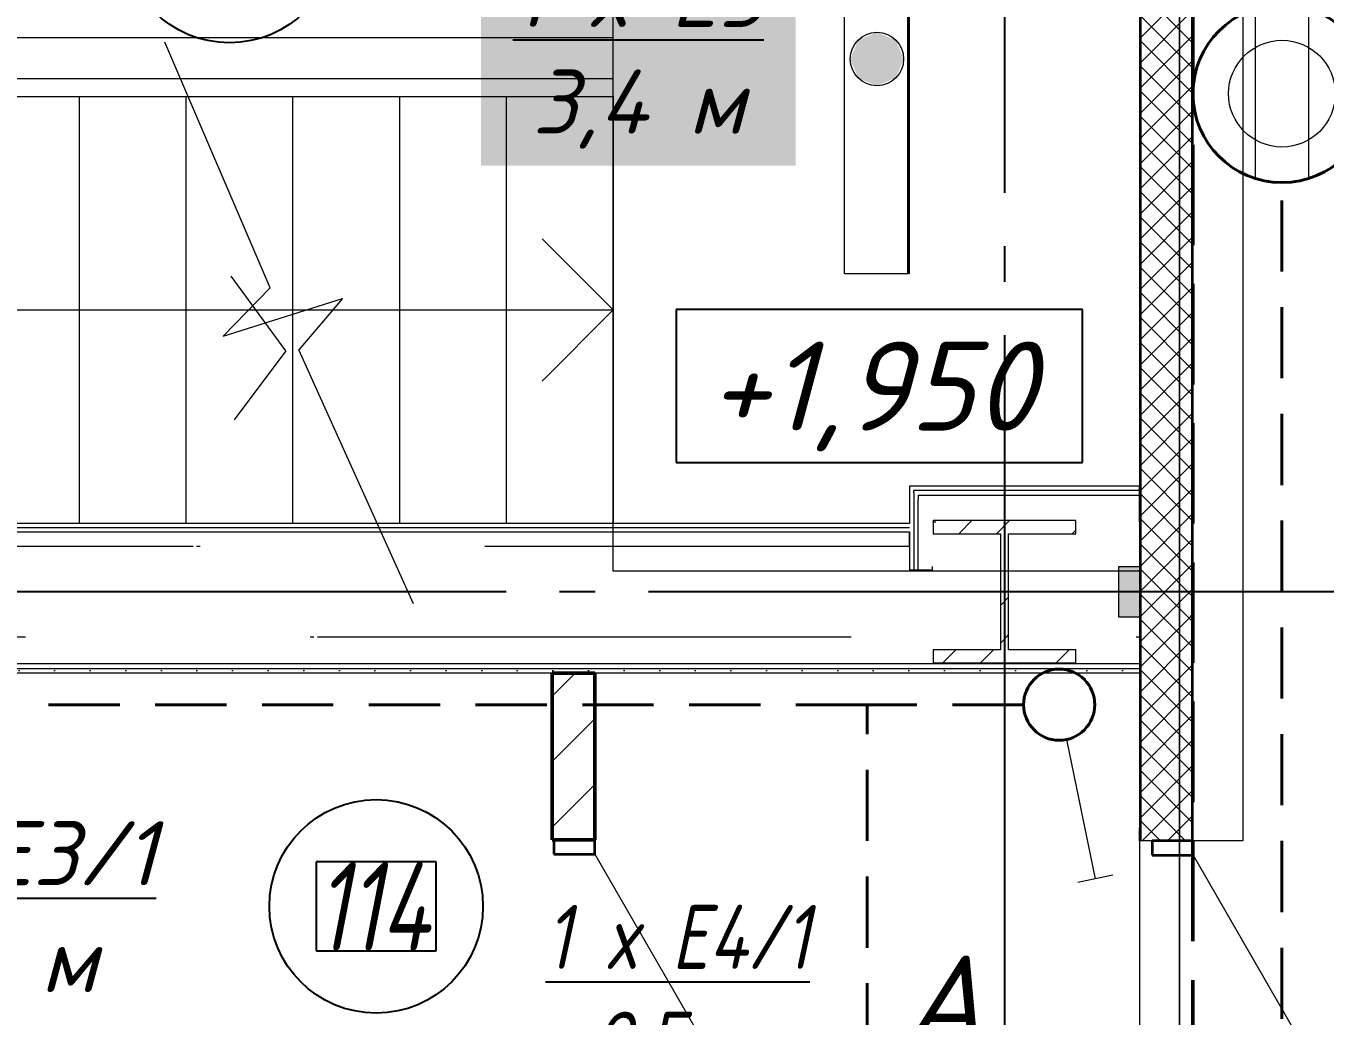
# Model space of a CAD drawing. Header units: millimetres. Extents: x 0 to 1293, y 0 to 420.
# Drawn here: x 556.7 to 593.22, y 207.67 to 235.49 of the extents above; entities that cross this region are included whole.
import ezdxf

# ---------------------------------------------------------------- set-up
doc = ezdxf.new("R2010")
doc.units = ezdxf.units.MM
for name, pattern in [('JIS_02_2.0', [3, 2, -1]), ('ГОСТ 2.303 5', [24, 20, -1.5, 1, -1.5]), ('СПКБ-0000-000-АР#001$0$Achse', [2300, 0, -800, 1500, 0]), ('СПКБ-0000-000-АР#001$0$Невидимая', [391.222223, 282.222223, -109])]:
    doc.linetypes.add(name, pattern=pattern)
for name, color, linetype in [('@000', 7, 'Continuous'), ('Viewport2ForCustomObjects_0', 7, 'Continuous'), ('Номер помещения', 7, 'Continuous'), ('СПКБ-0000-000-АР#001$0$Двери ArchiCAD', 7, 'Continuous'), ('СПКБ-0000-000-АР#001$0$Колонны новые', 7, 'Continuous'), ('СПКБ-0000-000-АР#001$0$Лестница', 7, 'Continuous'), ('СПКБ-0000-000-АР#001$0$Оболочка - Крыша', 7, 'Continuous'), ('СПКБ-0000-000-АР#001$0$Перекрытие', 7, 'Continuous'), ('СПКБ-0000-000-АР#001$0$Перекрытие новые', 7, 'Continuous'), ('СПКБ-0000-000-АР#001$0$Стены', 7, 'Continuous'), ('СПКБ-0000-000-АР#001$0$Фахверк', 7, 'Continuous'), ('Строительные оси', 7, 'Continuous'), ('ЭО_АВАРИЙНОЕ ОСВЕЩЕНИЕ', 7, 'Continuous'), ('ЭО_РАБОЧЕЕ ОСВЕЩЕНИЕ', 7, 'Continuous')]:
    doc.layers.add(name, color=color, linetype=linetype)
for name, color, linetype, lineweight in [('СПКБ-0000-000-АР#001$0$0_Ном._пера__20', 1, 'Continuous', 20), ('СПКБ-0000-000-АР#001$0$Колонны новые_Ном._пера__20', 1, 'Continuous', 20), ('СПКБ-0000-000-АР#001$0$Лестница_Ном._пера__20', 1, 'Continuous', 20), ('СПКБ-0000-000-АР#001$0$Линии_Ном._пера__20', 1, 'Continuous', 20), ('СПКБ-0000-000-АР#001$0$Перекрытие новые_Ном._пера__20', 1, 'Continuous', 20), ('СПКБ-0000-000-АР#001$0$Перекрытие_Ном._пера__20', 1, 'Continuous', 20), ('СПКБ-0000-000-АР#001$0$Стены_Ном._пера__1', 7, 'Continuous', 13), ('СПКБ-0000-000-АР#001$0$Стены_Ном._пера__20', 1, 'Continuous', 20), ('СПКБ-0000-000-АР#001$0$Стены_Ном._пера__6', 5, 'Continuous', 9), ('СПКБ-0000-000-АР#001$0$Фахверк_Ном._пера__1', 7, 'Continuous', 13)]:
    doc.layers.add(name, color=color, linetype=linetype, lineweight=lineweight)
for name, color, linetype, lineweight, true_color in [('СПКБ-0000-000-АР#001$0$Двери ArchiCAD_Ном._пера__23', 7, 'Continuous', 35, 0xff6600), ('СПКБ-0000-000-АР#001$0$Двери ArchiCAD_Ном._пера__3', 7, 'Continuous', 18, 0xff6600), ('СПКБ-0000-000-АР#001$0$Двери ArchiCAD_Ном._пера__58', 7, 'Continuous', 50, 0xdf0000), ('СПКБ-0000-000-АР#001$0$Двери ArchiCAD_Ном._пера__68', 7, 'Continuous', 20, 0xfd4435), ('СПКБ-0000-000-АР#001$0$Колонны новые_Ном._пера__108', 7, 'Continuous', 13, 0xfd8379), ('СПКБ-0000-000-АР#001$0$Оболочка - Крыша_Ном._пера__4', 7, 'Continuous', 50, 0x029e21), ('СПКБ-0000-000-АР#001$0$Стены_Ном._пера__58', 7, 'Continuous', 50, 0xdf0000), ('СПКБ-0000-000-АР#001$0$Стены_Ном._пера__68', 7, 'Continuous', 20, 0xfd4435), ('СПКБ-0000-000-АР#001$0$Фахверк_Ном._пера__102', 7, 'Continuous', 13, 0xcccccc)]:
    doc.layers.add(name, color=color, linetype=linetype, lineweight=lineweight, true_color=true_color)
doc.styles.add('1.8', font='isocpeui.ttf', dxfattribs={"height": 1.8})
doc.styles.add('2.5', font='isocpeui.ttf')
doc.styles.add('CustomTextStyle13', font='isocpeui.ttf', dxfattribs={"height": 2.5})
doc.styles.add('CustomTextStyle29', font='isocpeui.ttf', dxfattribs={"width": 0.724665, "height": 2.5})
pattern_1 = [(45, (0, 0), (-35.35534, 35.35534), []), (135, (0, 0), (35.35534, 35.35534), [])]
pattern_2 = [(45, (0, 0), (-91.9239, 91.9239), [])]
pattern_3 = [(0, (0, 0), (0, 173.2051), [0, -100]), (0, (50, 86.6), (0, 173.2051), [0, -100])]

# ---------------------------------------------------------------- blocks, each defined once
blk = doc.blocks.new('СПКБ-0000-000-АР#001$0$Перекрытие_1', base_point=(22461.2, 19188))
at = {"layer": 'СПКБ-0000-000-АР#001$0$Перекрытие новые_Ном._пера__20', "color": 1, "linetype": 'Continuous', "lineweight": 20, "flags": 128}
blk.add_lwpolyline([(22461.2, 19188), (22461.2, 15677.8), (25022.7, 15677.8), (25022.7, 7088.6), (22462.8, 7088.6), (22462.8, 3579), (17926.7, 3579), (17886.7, 19190.9)], close=True, dxfattribs=at)
blk = doc.blocks.new('СПКБ-0000-000-АР#001$0$Перекрытие_2', base_point=(23544.2, 12827.6))
at = {"layer": 'СПКБ-0000-000-АР#001$0$Перекрытие_Ном._пера__20', "color": 1, "linetype": 'Continuous', "lineweight": 20, "flags": 128}
blk.add_lwpolyline([(23544.2, 12827.6), (25022.7, 12827.6), (25022.7, 9943.9), (23544.2, 9943.9)], close=True, dxfattribs=at)
blk = doc.blocks.new('СПКБ-0000-000-АР#001$0$Перекрытие_12', base_point=(25134.3, 7685.7))
at = {"layer": 'СПКБ-0000-000-АР#001$0$Перекрытие новые_Ном._пера__20', "color": 1, "linetype": 'Continuous', "lineweight": 20, "flags": 128}
blk.add_lwpolyline([(25134.3, 7685.7), (25312.7, 7685.7), (25312.7, 7180.7), (26962.3, 7180.7), (26962.3, 15585.7), (25312.7, 15585.7), (25312.7, 14885.6), (25134.3, 14885.6)], close=True, dxfattribs=at)
blk = doc.blocks.new('СПКБ-0000-000-АР#001$0$Перекрытие_17', base_point=(25312.7, 7180.7))
at = {"layer": 'СПКБ-0000-000-АР#001$0$Перекрытие новые_Ном._пера__20', "color": 1, "linetype": 'Continuous', "lineweight": 20, "flags": 128}
blk.add_lwpolyline([(25312.7, 7180.7), (27262.3, 7180.7), (27262.3, 15585.7), (25312.7, 15585.7), (25312.7, 14885.6), (25134.3, 14885.6), (25134.3, 7685.7), (25312.7, 7685.7)], close=True, dxfattribs=at)
blk = doc.blocks.new('СПКБ-0000-000-АР#001$0$Перекрытие_18', base_point=(25134.3, 7685.7))
at = {"layer": 'СПКБ-0000-000-АР#001$0$Перекрытие новые_Ном._пера__20', "color": 1, "linetype": 'Continuous', "lineweight": 20, "flags": 128}
blk.add_lwpolyline([(25134.3, 7685.7), (25312.7, 7685.7), (25312.7, 7180.7), (27562.3, 7180.7), (27562.3, 15585.7), (25312.7, 15585.7), (25312.7, 14885.6), (25134.3, 14885.6)], close=True, dxfattribs=at)
blk = doc.blocks.new('СПКБ-0000-000-АР#001$0$Двупольная Дверь 19_2')
at = {"layer": 'СПКБ-0000-000-АР#001$0$Двери ArchiCAD_Ном._пера__23', "color": 30, "linetype": 'Continuous', "lineweight": 35, "true_color": 0xff6600}
for p, q in [((-710, 0), (-750, 0)), ((-750, 0), (-750, -115)), ((-710, -115), (-710, 0)), ((750, 0), (710, 0)), ((710, 0), (710, -115)), ((750, -115), (750, 0)), ((-750, -115), (-710, -115)), ((710, -115), (750, -115))]:
    blk.add_line(p, q, dxfattribs=at)
at = {"layer": 'СПКБ-0000-000-АР#001$0$Двери ArchiCAD_Ном._пера__3', "color": 30, "linetype": 'Continuous', "lineweight": 18, "true_color": 0xff6600}
for p, q in [((-710, 0), (-95.1, 355)), ((710, 0), (95.1, 355))]:
    blk.add_line(p, q, dxfattribs=at)
for centre, start, end in [((-710, 0), 0, 30), ((710, 0), 150, 180)]:
    blk.add_arc(centre, 710, start, end, dxfattribs=at)
at = {"layer": 'СПКБ-0000-000-АР#001$0$Двери ArchiCAD_Ном._пера__68', "color": 20, "linetype": 'Continuous', "lineweight": 20, "true_color": 0xfd4435}
for p, q in [((-750, 0), (-787, 0)), ((-750, 0), (-750, -3)), ((750, 0), (750, -3)), ((750, 0), (787, 0)), ((-750, -3), (-750, -115)), ((750, -3), (750, -115)), ((-750, -115), (-750, -147)), ((750, -115), (750, -147)), ((-750, -150), (-787, -150)), ((-750, -147), (-750, -150)), ((750, -147), (750, -150)), ((750, -150), (787, -150))]:
    blk.add_line(p, q, dxfattribs=at)
blk = doc.blocks.new('СПКБ-0000-000-АР#001$0$Стена_5', base_point=(25022.7, 3584))
at = {"layer": 'СПКБ-0000-000-АР#001$0$Стены_Ном._пера__68', "linetype": 'Continuous', "lineweight": 20, "true_color": 0xfd4435}
for points in [[(25022.7, 12815.7), (25022.7, 9955.7), (25025.7, 9955.7), (25025.7, 12815.7)], [(25172.7, 9955.7), (25172.7, 12815.7), (25169.7, 12815.7), (25169.7, 9955.7)], [(25025.7, 9955.7), (25023.1, 9955.7), (25023.1, 9815.7), (25025.7, 9815.7)], [(25172.7, 9815.7), (25172.7, 9955.7), (25169.7, 9955.7), (25169.7, 9815.7)], [(25025.7, 9815.7), (25022.7, 9815.7), (25022.7, 9185.7), (25025.7, 9185.7)], [(25169.7, 9815.7), (25169.7, 9185.7), (25172.7, 9185.7), (25172.7, 9815.7)]]:
    blk.add_hatch(color=20, dxfattribs=at).paths.add_polyline_path(points)
h = blk.add_hatch(dxfattribs=at)
h.set_pattern_fill('СЕТКА_5X5_ДИАГОНАЛЬНАЯ', color=20, style=0, pattern_type=2)
h.set_pattern_definition(pattern_1)
h.paths.add_polyline_path([(25025.7, 12815.7), (25025.7, 9955.7), (25169.7, 9955.7), (25169.7, 12815.7)])
h = blk.add_hatch(dxfattribs=at)
h.set_pattern_fill('СЕТКА_5X5_ДИАГОНАЛЬНАЯ', color=20, style=0, pattern_type=2)
h.set_pattern_definition(pattern_1)
h.paths.add_polyline_path([(25169.7, 9815.7), (25169.7, 9955.7), (25025.7, 9955.7), (25025.7, 9815.7)])
h = blk.add_hatch(dxfattribs=at)
h.set_pattern_fill('СЕТКА_5X5_ДИАГОНАЛЬНАЯ', color=20, style=0, pattern_type=2)
h.set_pattern_definition(pattern_1)
h.paths.add_polyline_path([(25169.7, 9815.7), (25025.7, 9815.7), (25025.7, 9185.7), (25057.7, 9185.7), (25169.7, 9185.7)])
at = {"layer": 'СПКБ-0000-000-АР#001$0$Стены_Ном._пера__68', "color": 20, "linetype": 'Continuous', "lineweight": 20, "true_color": 0xfd4435}
for p, q in [((25025.7, 12815.7), (25025.7, 9955.7)), ((25169.7, 9955.7), (25169.7, 12815.7)), ((25025.7, 9955.7), (25025.7, 9815.7)), ((25169.7, 9815.7), (25169.7, 9955.7)), ((25025.7, 9815.7), (25025.7, 9185.7)), ((25169.7, 9185.7), (25169.7, 9815.7)), ((25022.7, 9185.7), (25022.7, 9222.7)), ((25172.7, 9185.7), (25172.7, 9222.7)), ((25025.7, 9185.7), (25022.7, 9185.7)), ((25057.7, 9185.7), (25025.7, 9185.7)), ((25169.7, 9185.7), (25057.7, 9185.7)), ((25172.7, 9185.7), (25169.7, 9185.7))]:
    blk.add_line(p, q, dxfattribs=at)
at = {"layer": 'СПКБ-0000-000-АР#001$0$Стены_Ном._пера__68', "color": 20, "linetype": 'Continuous', "lineweight": 20, "true_color": 0xfd4435, "flags": 128}
for points in [[(25172.7, 9185.7), (25172.7, 13385.6)], [(25022.7, 12815.7), (25022.7, 9955.7)], [(25022.7, 9815.7), (25022.7, 9185.7)]]:
    blk.add_lwpolyline(points, dxfattribs=at)
at = {"layer": 'СПКБ-0000-000-АР#001$0$Двери ArchiCAD', "color": 21, "linetype": 'Continuous', "lineweight": 18, "true_color": 0xff9955, "zscale": 1000, "rotation": 270}
blk.add_blockref('СПКБ-0000-000-АР#001$0$Двупольная Дверь 19_2', (25172.7, 8435.7), dxfattribs=at)
blk = doc.blocks.new('СПКБ-0000-000-АР#001$0$Двупольная Дверь 19_3')
at = {"layer": 'СПКБ-0000-000-АР#001$0$Двери ArchiCAD_Ном._пера__23', "color": 30, "linetype": 'Continuous', "lineweight": 35, "true_color": 0xff6600}
for p, q in [((-710, 0), (-750, 0)), ((-750, 0), (-750, -115)), ((-710, -115), (-710, 0)), ((750, 0), (710, 0)), ((710, 0), (710, -115)), ((750, -115), (750, 0)), ((-750, -115), (-710, -115)), ((710, -115), (750, -115))]:
    blk.add_line(p, q, dxfattribs=at)
at = {"layer": 'СПКБ-0000-000-АР#001$0$Двери ArchiCAD_Ном._пера__3', "color": 30, "linetype": 'Continuous', "lineweight": 18, "true_color": 0xff6600}
for p, q in [((-710, 0), (-95.1, 355)), ((710, 0), (95.1, 355))]:
    blk.add_line(p, q, dxfattribs=at)
for centre, start, end in [((-710, 0), 0, 30), ((710, 0), 150, 180)]:
    blk.add_arc(centre, 710, start, end, dxfattribs=at)
at = {"layer": 'СПКБ-0000-000-АР#001$0$Двери ArchiCAD_Ном._пера__58', "color": 12, "linetype": 'Continuous', "lineweight": 50, "true_color": 0xdf0000}
for p, q in [((-750, 0), (-787, 0)), ((-750, 0), (-750, -115)), ((750, 0), (750, -115)), ((750, 0), (787, 0)), ((-750, -120), (-787, -120)), ((-750, -115), (-750, -120)), ((750, -115), (750, -120)), ((750, -120), (787, -120))]:
    blk.add_line(p, q, dxfattribs=at)
blk = doc.blocks.new('СПКБ-0000-000-АР#001$0$Стена_25', base_point=(23372.1, 6708.6))
at = {"layer": 'СПКБ-0000-000-АР#001$0$Стены_Ном._пера__20', "linetype": 'Continuous', "lineweight": 20}
h = blk.add_hatch(dxfattribs=at)
h.set_pattern_fill('КИРПИЧ_ОБЫКНОВЕННЫЙ', color=1, style=0, pattern_type=2)
h.set_pattern_definition(pattern_2)
h.paths.add_polyline_path([(23492.1, 9657.3), (23372.1, 9657.3), (23372.1, 9188.5), (23377.1, 9188.5), (23492.1, 9188.5)])
h = blk.add_hatch(dxfattribs=at)
h.set_pattern_fill('КИРПИЧ_ОБЫКНОВЕННЫЙ', color=1, style=0, pattern_type=2)
h.set_pattern_definition(pattern_2)
h.paths.add_polyline_path([(23372.1, 7088.6), (23492.1, 7088.6), (23492.1, 7688.5), (23377.1, 7688.5), (23372.1, 7688.5)])
at = {"layer": 'СПКБ-0000-000-АР#001$0$Стены_Ном._пера__58', "color": 12, "linetype": 'Continuous', "lineweight": 50, "true_color": 0xdf0000}
for p, q in [((23372.1, 9188.5), (23372.1, 9225.5)), ((23492.1, 9188.5), (23492.1, 9225.5)), ((23377.1, 9188.5), (23372.1, 9188.5)), ((23492.1, 9188.5), (23377.1, 9188.5)), ((23372.1, 7688.5), (23372.1, 7651.5)), ((23377.1, 7688.5), (23372.1, 7688.5)), ((23492.1, 7688.5), (23377.1, 7688.5)), ((23492.1, 7688.5), (23492.1, 7651.5))]:
    blk.add_line(p, q, dxfattribs=at)
at = {"layer": 'СПКБ-0000-000-АР#001$0$Стены_Ном._пера__58', "color": 12, "linetype": 'Continuous', "lineweight": 50, "true_color": 0xdf0000, "flags": 128}
for points in [[(23492.1, 9657.3), (23372.1, 9657.3)], [(23372.1, 9657.3), (23372.1, 9188.5)], [(23492.1, 9188.5), (23492.1, 9657.3)], [(23372.1, 7688.5), (23372.1, 7088.6)], [(23492.1, 7088.6), (23492.1, 7688.5)]]:
    blk.add_lwpolyline(points, dxfattribs=at)
at = {"layer": 'СПКБ-0000-000-АР#001$0$Двери ArchiCAD', "color": 21, "linetype": 'Continuous', "lineweight": 18, "true_color": 0xff9955, "zscale": 1000, "rotation": 270}
blk.add_blockref('СПКБ-0000-000-АР#001$0$Двупольная Дверь 19_3', (23492.1, 8438.5), dxfattribs=at)
blk = doc.blocks.new('СПКБ-0000-000-АР#001$0$Стена_56', base_point=(25022.7, 10082.2))
at = {"layer": 'СПКБ-0000-000-АР#001$0$Стены_Ном._пера__20', "linetype": 'Continuous', "lineweight": 20}
h = blk.add_hatch(dxfattribs=at)
h.set_pattern_fill('ШТУКАТУРКА', color=1, style=0, pattern_type=2)
h.set_pattern_definition(pattern_3)
h.paths.add_polyline_path([(24376.6, 10182.2), (24384.3, 10170.2), (24388.6, 10170.2), (24388.6, 10182.2)])
h = blk.add_hatch(dxfattribs=at)
h.set_pattern_fill('ШТУКАТУРКА', color=1, style=0, pattern_type=2)
h.set_pattern_definition(pattern_3)
h.paths.add_polyline_path([(24388.6, 10170.2), (24384.3, 10170.2), (24388.6, 10163.5)])
h = blk.add_hatch(dxfattribs=at)
h.set_pattern_fill('ШТУКАТУРКА', color=1, style=0, pattern_type=2)
h.set_pattern_definition(pattern_3)
h.paths.add_polyline_path([(24388.6, 10170.2), (25022.7, 10170.2), (25022.7, 10182.2), (24388.6, 10182.2)])
h = blk.add_hatch(dxfattribs=at)
h.set_pattern_fill('ШТУКАТУРКА', color=1, style=0, pattern_type=2)
h.set_pattern_definition(pattern_3)
h.paths.add_polyline_path([(24400.6, 10170.2), (24388.6, 10170.2), (24388.6, 10163.5), (24392.6, 10157.2), (24400.6, 10157.2)])
h = blk.add_hatch(dxfattribs=at)
h.set_pattern_fill('ШТУКАТУРКА', color=1, style=0, pattern_type=2)
h.set_pattern_definition(pattern_3)
h.paths.add_polyline_path([(24400.6, 10157.2), (24392.6, 10157.2), (24400.6, 10144.7)])
h = blk.add_hatch(dxfattribs=at)
h.set_pattern_fill('ШТУКАТУРКА', color=1, style=0, pattern_type=2)
h.set_pattern_definition(pattern_3)
h.paths.add_polyline_path([(24400.6, 10157.2), (25022.7, 10157.2), (25022.7, 10170.2), (24400.6, 10170.2)])
at = {"layer": 'СПКБ-0000-000-АР#001$0$Стены_Ном._пера__1', "color": 7, "linetype": 'Continuous', "lineweight": 13, "flags": 128}
blk.add_lwpolyline([(25022.7, 10082.2), (25022.7, 10157.2)], dxfattribs=at)
at = {"layer": 'СПКБ-0000-000-АР#001$0$Стены_Ном._пера__1', "color": 7, "linetype": 'СПКБ-0000-000-АР#001$0$Achse', "lineweight": 13, "flags": 128}
blk.add_lwpolyline([(24440.6, 10082.2), (25022.7, 10082.2)], dxfattribs=at)
at = {"layer": 'СПКБ-0000-000-АР#001$0$Стены_Ном._пера__20', "color": 1, "linetype": 'Continuous', "lineweight": 20, "flags": 128}
for points in [[(25022.7, 10182.2), (24376.6, 10182.2)], [(25022.7, 10170.2), (25022.7, 10182.2)], [(25022.7, 10157.2), (25022.7, 10170.2)]]:
    blk.add_lwpolyline(points, dxfattribs=at)
at = {"layer": 'СПКБ-0000-000-АР#001$0$Стены_Ном._пера__68', "color": 20, "linetype": 'Continuous', "lineweight": 20, "true_color": 0xfd4435}
for p, q in [((24388.6, 10163.5), (24388.6, 10170.2)), ((24400.6, 10170.2), (24388.6, 10170.2)), ((25022.7, 10170.2), (24400.6, 10170.2)), ((24400.6, 10157.2), (24400.6, 10144.7)), ((24400.6, 10157.2), (25022.7, 10157.2))]:
    blk.add_line(p, q, dxfattribs=at)
blk = doc.blocks.new('СПКБ-0000-000-АР#001$0$Стена_57', base_point=(24440.6, 10082.2))
at = {"layer": 'СПКБ-0000-000-АР#001$0$Стены_Ном._пера__20', "linetype": 'Continuous', "lineweight": 20}
h = blk.add_hatch(dxfattribs=at)
h.set_pattern_fill('ШТУКАТУРКА', color=1, style=0, pattern_type=2)
h.set_pattern_definition(pattern_3)
h.paths.add_polyline_path([(24376.6, 10170.2), (24384.3, 10170.2), (24376.6, 10182.2)])
h = blk.add_hatch(dxfattribs=at)
h.set_pattern_fill('ШТУКАТУРКА', color=1, style=0, pattern_type=2)
h.set_pattern_definition(pattern_3)
h.paths.add_polyline_path([(24376.6, 10170.2), (24376.6, 9946.9), (24388.6, 9946.9), (24388.6, 10163.5), (24384.3, 10170.2)])
h = blk.add_hatch(dxfattribs=at)
h.set_pattern_fill('ШТУКАТУРКА', color=1, style=0, pattern_type=2)
h.set_pattern_definition(pattern_3)
h.paths.add_polyline_path([(24392.6, 10157.2), (24388.6, 10163.5), (24388.6, 10157.2)])
h = blk.add_hatch(dxfattribs=at)
h.set_pattern_fill('ШТУКАТУРКА', color=1, style=0, pattern_type=2)
h.set_pattern_definition(pattern_3)
h.paths.add_polyline_path([(24388.6, 10157.2), (24388.6, 9946.9), (24400.6, 9946.9), (24400.6, 10144.7), (24392.6, 10157.2)])
at = {"layer": 'СПКБ-0000-000-АР#001$0$Стены_Ном._пера__1', "color": 7, "linetype": 'СПКБ-0000-000-АР#001$0$Achse', "lineweight": 13, "flags": 128}
blk.add_lwpolyline([(24440.6, 9946.9), (24440.6, 10082.2)], dxfattribs=at)
at = {"layer": 'СПКБ-0000-000-АР#001$0$Стены_Ном._пера__1', "color": 7, "linetype": 'Continuous', "lineweight": 13, "flags": 128}
blk.add_lwpolyline([(24440.6, 9946.9), (24400.6, 9946.9)], dxfattribs=at)
at = {"layer": 'СПКБ-0000-000-АР#001$0$Стены_Ном._пера__20', "color": 1, "linetype": 'Continuous', "lineweight": 20, "flags": 128}
blk.add_lwpolyline([(24376.6, 10182.2), (24376.6, 10170.2)], dxfattribs=at)
at = {"layer": 'СПКБ-0000-000-АР#001$0$Стены_Ном._пера__6', "color": 5, "linetype": 'Continuous', "lineweight": 9, "flags": 128}
for points in [[(24376.6, 10170.2), (24376.6, 10077.9)], [(24376.6, 10053.9), (24376.6, 9946.9)], [(24388.6, 9946.9), (24376.6, 9946.9)], [(24400.6, 9946.9), (24388.6, 9946.9)]]:
    blk.add_lwpolyline(points, dxfattribs=at)
at = {"layer": 'СПКБ-0000-000-АР#001$0$Стены_Ном._пера__68', "color": 20, "linetype": 'Continuous', "lineweight": 20, "true_color": 0xfd4435}
for p, q in [((24388.6, 10163.5), (24388.6, 10157.2)), ((24388.6, 10157.2), (24388.6, 9946.9)), ((24400.6, 9946.9), (24400.6, 10144.7))]:
    blk.add_line(p, q, dxfattribs=at)
blk = doc.blocks.new('СПКБ-0000-000-АР#001$0$Стена_127', base_point=(18468.1, 9758.3))
at = {"layer": 'СПКБ-0000-000-АР#001$0$Стены_Ном._пера__20', "linetype": 'Continuous', "lineweight": 20}
h = blk.add_hatch(dxfattribs=at)
h.set_pattern_fill('ШТУКАТУРКА', color=1, style=0, pattern_type=2)
h.set_pattern_definition(pattern_3)
h.paths.add_polyline_path([(19911.3, 9670.3), (25022.7, 9670.3), (25022.7, 9683.3), (19911.3, 9683.3)])
h = blk.add_hatch(dxfattribs=at)
h.set_pattern_fill('ШТУКАТУРКА', color=1, style=0, pattern_type=2)
h.set_pattern_definition(pattern_3)
h.paths.add_polyline_path([(19911.3, 9670.3), (19911.3, 9658.3), (25022.7, 9658.3), (25022.7, 9670.3)])
at = {"layer": 'СПКБ-0000-000-АР#001$0$Стены_Ном._пера__1', "color": 7, "linetype": 'СПКБ-0000-000-АР#001$0$Achse', "lineweight": 13, "flags": 128}
blk.add_lwpolyline([(25022.7, 9758.3), (19911.3, 9758.3)], dxfattribs=at)
at = {"layer": 'СПКБ-0000-000-АР#001$0$Стены_Ном._пера__1', "color": 7, "linetype": 'Continuous', "lineweight": 13, "flags": 128}
blk.add_lwpolyline([(25022.7, 9758.3), (25022.7, 9683.3)], dxfattribs=at)
at = {"layer": 'СПКБ-0000-000-АР#001$0$Стены_Ном._пера__20', "color": 1, "linetype": 'Continuous', "lineweight": 20, "flags": 128}
for points in [[(25022.7, 9683.3), (25022.7, 9670.3)], [(19911.3, 9658.3), (25022.7, 9658.3)], [(25022.7, 9670.3), (25022.7, 9658.3)]]:
    blk.add_lwpolyline(points, dxfattribs=at)
at = {"layer": 'СПКБ-0000-000-АР#001$0$Стены_Ном._пера__68', "color": 20, "linetype": 'Continuous', "lineweight": 20, "true_color": 0xfd4435}
for p, q in [((25022.7, 9683.3), (19911.3, 9683.3)), ((19911.3, 9670.3), (25022.7, 9670.3))]:
    blk.add_line(p, q, dxfattribs=at)
blk = doc.blocks.new('СПКБ-0000-000-АР#001$0$Стена_131', base_point=(24440.6, 10013.9))
at = {"layer": 'СПКБ-0000-000-АР#001$0$Стены_Ном._пера__20', "linetype": 'Continuous', "lineweight": 20}
h = blk.add_hatch(dxfattribs=at)
h.set_pattern_fill('ШТУКАТУРКА', color=1, style=0, pattern_type=2)
h.set_pattern_definition(pattern_3)
h.paths.add_polyline_path([(24376.6, 10077.9), (19954.3, 10077.9), (19954.3, 10065.9), (24376.6, 10065.9)])
h = blk.add_hatch(dxfattribs=at)
h.set_pattern_fill('ШТУКАТУРКА', color=1, style=0, pattern_type=2)
h.set_pattern_definition(pattern_3)
h.paths.add_polyline_path([(19954.3, 10053.9), (24376.6, 10053.9), (24376.6, 10065.9), (19954.3, 10065.9)])
at = {"layer": 'СПКБ-0000-000-АР#001$0$Стены_Ном._пера__1', "color": 7, "linetype": 'Continuous', "lineweight": 13, "flags": 128}
blk.add_lwpolyline([(24376.6, 10013.9), (24376.6, 10053.9)], dxfattribs=at)
at = {"layer": 'СПКБ-0000-000-АР#001$0$Стены_Ном._пера__1', "color": 7, "linetype": 'СПКБ-0000-000-АР#001$0$Achse', "lineweight": 13, "flags": 128}
blk.add_lwpolyline([(20053.3, 10013.9), (24376.6, 10013.9)], dxfattribs=at)
at = {"layer": 'СПКБ-0000-000-АР#001$0$Стены_Ном._пера__6', "color": 5, "linetype": 'Continuous', "lineweight": 9, "flags": 128}
blk.add_lwpolyline([(24376.6, 10077.9), (19954.3, 10077.9)], dxfattribs=at)
at = {"layer": 'СПКБ-0000-000-АР#001$0$Стены_Ном._пера__68', "color": 20, "linetype": 'Continuous', "lineweight": 20, "true_color": 0xfd4435}
for p, q in [((24376.6, 10065.9), (19954.3, 10065.9)), ((19954.3, 10053.9), (24376.6, 10053.9))]:
    blk.add_line(p, q, dxfattribs=at)
blk = doc.blocks.new('СПКБ-0000-000-АР#001$0$Колонна_117', base_point=(24643.1, 9885.7))
at = {"layer": 'СПКБ-0000-000-АР#001$0$Колонны новые_Ном._пера__108', "linetype": 'Continuous', "lineweight": 13, "true_color": 0xfd8379}
h = blk.add_hatch(dxfattribs=at)
h.set_pattern_fill('СТАЛЬ', color=11, style=0, pattern_type=2)
h.set_pattern_definition([(45, (0, 0), (-159.099, 159.099), []), (45, (-53.03, 53.03), (-159.099, 159.099), [])])
h.paths.add_polyline_path([(24443.1, 9685.7), (24843.1, 9685.7), (24843.1, 9722.4), (24654.8, 9722.4), (24654.8, 10049.1), (24843.1, 10049.1), (24843.1, 10085.7), (24443.1, 10085.7), (24443.1, 10049.1), (24631.4, 10049.1), (24631.4, 9722.4), (24443.1, 9722.4)])
at = {"layer": 'СПКБ-0000-000-АР#001$0$Колонны новые_Ном._пера__20', "color": 1, "linetype": 'Continuous', "lineweight": 20}
for p, q in [((24843.1, 10085.7), (24443.1, 10085.7)), ((24443.1, 10085.7), (24443.1, 10049.1)), ((24843.1, 10049.1), (24843.1, 10085.7)), ((24443.1, 10049.1), (24631.4, 10049.1)), ((24631.4, 10049.1), (24631.4, 9722.4)), ((24654.8, 9722.4), (24654.8, 10049.1)), ((24654.8, 10049.1), (24843.1, 10049.1)), ((24631.4, 9722.4), (24443.1, 9722.4)), ((24443.1, 9722.4), (24443.1, 9685.7)), ((24843.1, 9722.4), (24654.8, 9722.4)), ((24843.1, 9685.7), (24843.1, 9722.4)), ((24443.1, 9685.7), (24843.1, 9685.7))]:
    blk.add_line(p, q, dxfattribs=at)
blk = doc.blocks.new('СПКБ-0000-000-АР#001$0$Крыша_3', base_point=(27562.3, 16185.7))
at = {"layer": 'СПКБ-0000-000-АР#001$0$Оболочка - Крыша_Ном._пера__4', "color": 104, "linetype": 'СПКБ-0000-000-АР#001$0$Невидимая', "lineweight": 50, "true_color": 0x029e21, "flags": 128}
blk.add_lwpolyline([(27562.3, 16185.7), (25172.7, 16185.7), (25172.7, 6585.3), (27562.3, 6585.3)], close=True, dxfattribs=at)
blk = doc.blocks.new('СПКБ-0000-000-АР#001$0$Лестничный Марш ЖБ 19')
at = {"layer": 'СПКБ-0000-000-АР#001$0$Лестница_Ном._пера__20', "color": 1, "linetype": 'Continuous', "lineweight": 20}
for p, q in [((1200, 3600), (0, 3600)), ((0, 3600), (0, 0)), ((600, 3600), (400, 3400)), ((600, 0), (600, 3600)), ((800, 3400), (600, 3600)), ((1200, 0), (1200, 3600)), ((0, 3300), (1200, 3300)), ((0, 3000), (1200, 3000)), ((0, 2700), (1200, 2700)), ((0, 2400), (1200, 2400)), ((0, 2100), (1200, 2100))]:
    blk.add_line(p, q, dxfattribs=at)
blk = doc.blocks.new('СПКБ-0000-000-АР#001$0$Колонна_150', base_point=(24993.1, 9885.7))
at = {"layer": 'СПКБ-0000-000-АР#001$0$Фахверк_Ном._пера__102', "linetype": 'Continuous', "lineweight": 13, "true_color": 0xcccccc}
blk.add_hatch(color=254, dxfattribs=at).paths.add_polyline_path([(25023.1, 9815.7), (25023.1, 9955.7), (24963.1, 9955.7), (24963.1, 9815.7)])
at = {"layer": 'СПКБ-0000-000-АР#001$0$Фахверк_Ном._пера__1', "color": 7, "linetype": 'Continuous', "lineweight": 13, "flags": 128}
blk.add_lwpolyline([(25023.1, 9815.7), (25023.1, 9955.7), (24963.1, 9955.7), (24963.1, 9815.7)], close=True, dxfattribs=at)
blk = doc.blocks.new('*E595')
at = {"layer": 'СПКБ-0000-000-АР#001$0$0_Ном._пера__20', "color": 1, "linetype": 'Continuous', "lineweight": 20}
for p, q in [((475.76, 165.078), (511.76, 165.078)), ((475.76, 163.922), (511.76, 163.922))]:
    blk.add_line(p, q, dxfattribs=at)
at = {"layer": 'СПКБ-0000-000-АР#001$0$Линии_Ном._пера__20', "color": 1, "linetype": 'Continuous', "lineweight": 20}
for p, q in [((529.446, 184.499), (529.446, 142.5)), ((502.12, 158.047), (499.156, 164.948)), ((502.563, 156.276), (501.024, 158.366)), ((502.12, 158.047), (500.799, 156.684)), ((500.799, 156.684), (504.152, 157.741)), ((504.152, 157.741), (502.923, 156.304)), ((502.563, 156.276), (501.104, 154.33)), ((506.149, 149.161), (502.923, 156.304)), ((529.446, 142.5), (528.046, 142.5))]:
    blk.add_line(p, q, dxfattribs=at)
at = {"layer": 'СПКБ-0000-000-АР#001$0$Колонны новые', "color": 1, "lineweight": 20, "xscale": 0.01, "yscale": 0.01, "zscale": 0.01}
blk.add_blockref('СПКБ-0000-000-АР#001$0$Колонна_117', (522.75, 149.5), dxfattribs=at)
at = {"layer": 'СПКБ-0000-000-АР#001$0$Лестница', "color": 161, "linetype": 'Continuous', "lineweight": 20, "true_color": 0xaaaaff, "xscale": -0.01, "yscale": 0.01, "zscale": 10, "rotation": 270}
blk.add_blockref('СПКБ-0000-000-АР#001$0$Лестничный Марш ЖБ 19', (475.76, 151.422), dxfattribs=at)
at = {"layer": 'СПКБ-0000-000-АР#001$0$Оболочка - Крыша', "color": 104, "linetype": 'Continuous', "lineweight": 50, "true_color": 0x029e21, "xscale": 0.01, "yscale": 0.01, "zscale": 0.01}
blk.add_blockref('СПКБ-0000-000-АР#001$0$Крыша_3', (551.941, 212.5), dxfattribs=at)
at = {"layer": 'СПКБ-0000-000-АР#001$0$Перекрытие', "color": 1, "linetype": 'Continuous', "lineweight": 20, "xscale": 0.01, "yscale": 0.01, "zscale": 0.01}
blk.add_blockref('СПКБ-0000-000-АР#001$0$Перекрытие_2', (511.76, 178.918), dxfattribs=at)
at = {"layer": 'СПКБ-0000-000-АР#001$0$Перекрытие новые', "color": 1, "linetype": 'Continuous', "lineweight": 20, "xscale": 0.01, "yscale": 0.01, "zscale": 0.01}
for name, p in [('СПКБ-0000-000-АР#001$0$Перекрытие_1', (500.931, 242.523)), ('СПКБ-0000-000-АР#001$0$Перекрытие_12', (527.661, 127.5)), ('СПКБ-0000-000-АР#001$0$Перекрытие_17', (529.446, 122.449)), ('СПКБ-0000-000-АР#001$0$Перекрытие_18', (527.661, 127.5))]:
    blk.add_blockref(name, p, dxfattribs=at)
at = {"layer": 'СПКБ-0000-000-АР#001$0$Стены', "color": 20, "lineweight": 20, "true_color": 0xfd4435, "xscale": 0.01, "yscale": 0.01, "zscale": 0.01}
blk.add_blockref('СПКБ-0000-000-АР#001$0$Стена_5', (526.546, 86.483), dxfattribs=at)
at = {"layer": 'СПКБ-0000-000-АР#001$0$Стены', "color": 12, "lineweight": 50, "true_color": 0xdf0000, "xscale": 0.01, "yscale": 0.01, "zscale": 0.01}
for name, p in [('СПКБ-0000-000-АР#001$0$Стена_127', (461, 148.226)), ('СПКБ-0000-000-АР#001$0$Стена_56', (526.546, 151.465)), ('СПКБ-0000-000-АР#001$0$Стена_57', (520.725, 151.465)), ('СПКБ-0000-000-АР#001$0$Стена_131', (520.725, 150.782)), ('СПКБ-0000-000-АР#001$0$Стена_25', (510.04, 117.728))]:
    blk.add_blockref(name, p, dxfattribs=at)
at = {"layer": 'СПКБ-0000-000-АР#001$0$Фахверк', "color": 7, "lineweight": 13, "xscale": 0.01, "yscale": 0.01, "zscale": 0.01}
blk.add_blockref('СПКБ-0000-000-АР#001$0$Колонна_150', (526.25, 149.5), dxfattribs=at)
blk = doc.blocks.new('*E596')
at = {"layer": 'Номер помещения', "color": 7, "true_color": 0xffffff}
for p, q in [((546.382, 165.931), (534.963, 165.931)), ((534.963, 165.931), (534.963, 161.631)), ((546.382, 161.631), (546.382, 165.931)), ((534.963, 161.631), (546.382, 161.631)), ((534.963, 161.631), (534.963, 161.631))]:
    blk.add_line(p, q, dxfattribs=at)
at = {"layer": 'Номер помещения', "color": 6, "linetype": 'Continuous'}
for p, q in [((546.382, 165.931), (534.963, 165.931)), ((534.963, 165.931), (534.963, 161.631)), ((546.382, 161.631), (546.382, 165.931)), ((534.963, 161.631), (546.382, 161.631))]:
    blk.add_line(p, q, dxfattribs=at)
at = {"layer": 'Номер помещения', "color": 7, "linetype": 'Continuous', "true_color": 0xffffff}
for p, q in [((528.224, 150.41), (524.849, 150.41)), ((524.849, 150.41), (524.849, 147.91)), ((528.224, 147.91), (528.224, 150.41)), ((524.849, 147.91), (528.224, 147.91)), ((524.849, 147.91), (524.849, 147.91))]:
    blk.add_line(p, q, dxfattribs=at)
at = {"layer": 'Номер помещения', "color": 6, "linetype": 'Continuous'}
for centre in [(522.413, 176.428), (526.536, 149.16)]:
    blk.add_circle(centre, 3, dxfattribs=at)
at = {"layer": 'Строительные оси', "color": 3, "linetype": 'ГОСТ 2.303 5', "lineweight": 25}
for p, q in [((544.188, 261.215), (544.188, 14)), ((578.188, 158), (14.188, 158))]:
    blk.add_line(p, q, dxfattribs=at)
at = {"layer": 'ЭО_АВАРИЙНОЕ ОСВЕЩЕНИЕ', "color": 1, "linetype": 'JIS_02_2.0', "lineweight": 40}
for p, q in [((551.983, 171.999), (551.983, 171.999)), ((551.983, 146), (551.983, 169.499)), ((540.329, 154.828), (485.915, 154.828)), ((540.329, 144.998), (540.329, 154.828)), ((544.724, 154.828), (540.329, 154.828))]:
    blk.add_line(p, q, dxfattribs=at)
at = {"layer": 'ЭО_АВАРИЙНОЕ ОСВЕЩЕНИЕ', "color": 7, "lineweight": 0}
for p, q in [((545.927, 153.848), (546.738, 149.931)), ((547.227, 150.033), (546.248, 149.83))]:
    blk.add_line(p, q, dxfattribs=at)
for points in [[(551.233, 174.384), (551.233, 169.614)], [(552.733, 174.384), (552.733, 169.614)]]:
    blk.add_lwpolyline(points, dxfattribs=at)
at = {"layer": 'ЭО_АВАРИЙНОЕ ОСВЕЩЕНИЕ', "color": 1, "lineweight": 40}
for centre, radius in [((551.983, 171.999), 2.5), ((545.724, 154.828), 1)]:
    blk.add_circle(centre, radius, dxfattribs=at)
at = {"layer": 'ЭО_АВАРИЙНОЕ ОСВЕЩЕНИЕ', "color": 7, "lineweight": 0}
blk.add_circle((551.983, 171.999), 1.5, dxfattribs=at)
at = {"layer": 'ЭО_РАБОЧЕЕ ОСВЕЩЕНИЕ', "color": 7, "lineweight": 0}
for p, q in [((539.69, 166.938), (539.69, 178.938)), ((541.49, 166.938), (539.69, 166.938))]:
    blk.add_line(p, q, dxfattribs=at)
at = {"layer": 'ЭО_РАБОЧЕЕ ОСВЕЩЕНИЕ', "color": 5, "lineweight": 40}
blk.add_line((541.49, 178.938), (541.49, 166.938), dxfattribs=at)
at = {"layer": 'ЭО_РАБОЧЕЕ ОСВЕЩЕНИЕ', "color": 7, "lineweight": 0}
blk.add_circle((540.605, 172.973), 0.75, dxfattribs=at)
at = {"layer": 'ЭО_РАБОЧЕЕ ОСВЕЩЕНИЕ', "color": 5, "lineweight": 0}
for points in [[(540.075, 173.503), (539.855, 172.973), (541.355, 172.973)], [(540.605, 173.723), (540.075, 173.503), (541.136, 173.503)], [(540.075, 173.503), (541.136, 173.503), (541.355, 172.973)], [(539.855, 172.973), (540.075, 172.442), (541.136, 172.442)], [(539.855, 172.973), (541.355, 172.973), (541.136, 172.442)], [(540.075, 172.442), (541.136, 172.442), (540.605, 172.223)]]:
    blk.add_solid(points, dxfattribs=at)
at = {"layer": 'Номер помещения', "color": 7, "linetype": 'Continuous', "style": 'CustomTextStyle13'}
blk.add_text('+1,950', height=2.5, dxfattribs=at).set_placement((535.863, 162.531))
at = {"layer": 'Номер помещения', "color": 7, "linetype": 'Continuous', "style": 'CustomTextStyle29', "width": 0.724665}
blk.add_text('114', height=2.5, dxfattribs=at).set_placement((524.849, 147.91))

msp = doc.modelspace()

# ---------------------------------------------------------------- block references
at = {"layer": '@000', "color": 1, "linetype": 'JIS_02_2.0', "lineweight": 40}
msp.add_blockref('*E595', (61.438, 70.086), dxfattribs=at)
at = {"layer": 'Viewport2ForCustomObjects_0'}
msp.add_blockref('*E596', (40, 61.586), dxfattribs=at)

# ---------------------------------------------------------------- texts
at = {"layer": 'ЭО_АВАРИЙНОЕ ОСВЕЩЕНИЕ', "char_height": 1.8, "attachment_point": 5, "style": '1.8'}
for s, insert in [('{\\L1 x Е3/1\\P}2,5 м', (555.751, 210.53)), ('{\\W0.8;\\L1 x Е4/1\\P\\l2,5 м}', (575.006, 208.179))]:
    msp.add_mtext(s, dxfattribs=dict(at, insert=insert))
at = {"layer": 'ЭО_АВАРИЙНОЕ ОСВЕЩЕНИЕ', "color": 1, "insert": (582.435, 208.113), "char_height": 2.5, "attachment_point": 5, "style": '2.5'}
msp.add_mtext('А', dxfattribs=at)
at = {"layer": 'ЭО_РАБОЧЕЕ ОСВЕЩЕНИЕ', "insert": (573.902, 234.651), "char_height": 1.8, "attachment_point": 5, "style": '1.8', "bg_fill": 1, "box_fill_scale": 1.5, "bg_fill_color": 7, "bg_fill_true_color": 16777215, "bg_fill_transparency": 0}
msp.add_mtext('{\\L1 x Е5\\P}3,4 м', dxfattribs=at)

doc.saveas('drawing.dxf')
